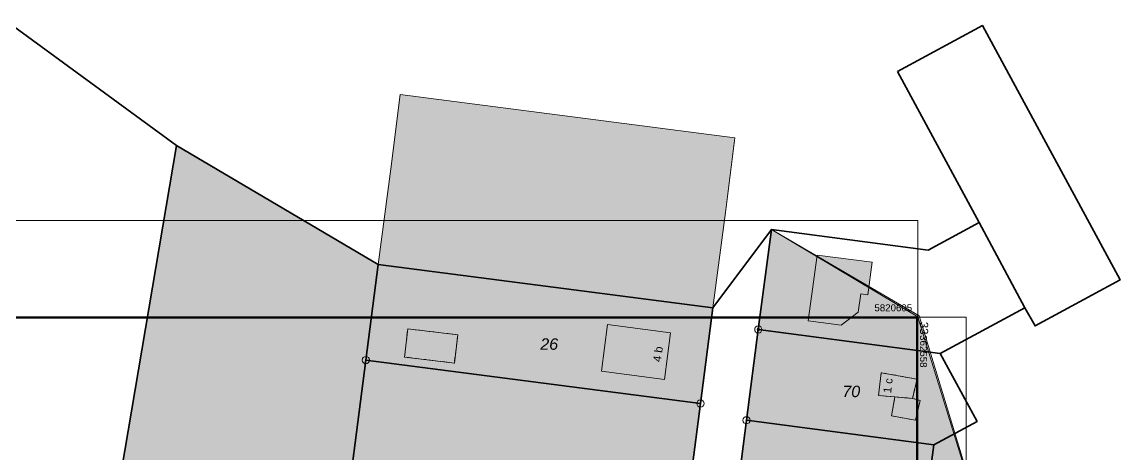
# Model space of a CAD drawing. Header units: inches. Extents: x -769 to 2065, y -580 to 2254.
# Drawn here: x 287 to 932, y 1053 to 1307 of the extents above; entities that cross this region are included whole.
import ezdxf

# ---------------------------------------------------------------- set-up
doc = ezdxf.new("R2010")
doc.units = ezdxf.units.IN
doc.header["$MEASUREMENT"] = 0
doc.layers.add('Layer 1', color=7, linetype='Continuous')

# ---------------------------------------------------------------- blocks, each defined once
blk = doc.blocks.new('block 3')
at = {"layer": 'Layer 1', "true_color": 0xfce0e0}
h = blk.add_hatch(color=254, dxfattribs=at)
h.dxf.hatch_style = 2
h.paths.add_polyline_path([(509.18, 1264.71), (705.94, 1239.16), (700.42, 1195.33), (692.98, 1139.23), (685.73, 1083.04), (489.04, 1108.6), (496.31, 1164.76), (503.69, 1221.06)])
at = {"layer": 'Layer 1', "true_color": 0xf2e2c9}
h = blk.add_hatch(color=254, dxfattribs=at)
h.dxf.hatch_style = 2
h.paths.add_polyline_path([(489.04, 1108.6), (475.16, 1000.8), (450.54, 1004.43), (390.58, 1014.92), (343.18, 1031.22), (377.7, 1234.82), (496.31, 1164.76)])
at = {"layer": 'Layer 1', "true_color": 0xfce0e0}
h = blk.add_hatch(color=254, dxfattribs=at)
h.dxf.hatch_style = 2
h.paths.add_polyline_path([(804.07, 840.64), (744.15, 908.64), (698.28, 960.7), (703.86, 1002.9), (712.85, 1073.16), (719.77, 1126.56), (727.44, 1185.44), (813.57, 1133.91), (882.73, 909.87)])
at = {"layer": 'Layer 1', "true_color": 0xfff7db}
h = blk.add_hatch(color=7, dxfattribs=at)
h.dxf.hatch_style = 2
h.paths.add_polyline_path([(489.04, 1108.6), (685.73, 1083.04), (677.19, 1016.6), (653.31, 1019.83), (647.91, 977.75), (671.81, 974.72), (670.38, 963.7), (475.09, 999.92), (475.16, 1000.8)])
at = {"layer": 'Layer 1', "lineweight": 0}
for points in [[(509.18, 1264.71), (705.94, 1239.16), (700.42, 1195.33), (692.98, 1139.23), (685.73, 1083.04), (489.04, 1108.6), (496.31, 1164.76), (503.69, 1221.06), (509.18, 1264.71)], [(489.04, 1108.6), (475.16, 1000.8), (450.54, 1004.43), (390.58, 1014.92), (343.18, 1031.22), (377.7, 1234.82), (496.31, 1164.76), (489.04, 1108.6)], [(804.07, 840.64), (744.15, 908.64), (698.28, 960.7), (703.86, 1002.9), (712.85, 1073.16), (719.77, 1126.56), (727.44, 1185.44), (813.57, 1133.91), (882.73, 909.87), (804.07, 840.64)], [(489.04, 1108.6), (685.73, 1083.04), (677.19, 1016.6), (653.31, 1019.83), (647.91, 977.75), (671.81, 974.72), (670.38, 963.7), (475.09, 999.92), (475.16, 1000.8), (489.04, 1108.6)]]:
    blk.add_lwpolyline(points, dxfattribs=at)
blk = doc.blocks.new('block 4')
at = {"layer": 'Layer 1', "color": 253, "lineweight": 18, "true_color": 0xb2b2b2}
for points in [[(224.23, 995.47), (231.33, 1039), (227.61, 1039.83), (179.27, 1051.95), (226.41, 1345.43), (377.7, 1234.82), (343.18, 1031.22), (390.58, 1014.92), (450.54, 1004.43), (444.61, 969.46), (421.53, 970.94), (224.23, 995.47)], [(509.18, 1264.71), (705.94, 1239.16), (700.42, 1195.33), (692.98, 1139.23), (685.73, 1083.04), (489.04, 1108.6), (496.31, 1164.76), (503.69, 1221.06), (509.18, 1264.71)], [(489.04, 1108.6), (475.16, 1000.8), (450.54, 1004.43), (390.58, 1014.92), (343.18, 1031.22), (377.7, 1234.82), (496.31, 1164.76), (489.04, 1108.6)], [(719.77, 1126.56), (712.85, 1073.16), (703.86, 1002.9), (698.28, 960.7), (670.09, 961.51), (670.38, 963.7), (671.81, 974.72), (677.19, 1016.6), (685.73, 1083.04), (692.98, 1139.23), (727.44, 1185.44), (719.77, 1126.56)], [(804.07, 840.64), (744.15, 908.64), (698.28, 960.7), (703.86, 1002.9), (712.85, 1073.16), (719.77, 1126.56), (727.44, 1185.44), (814.29, 1134.64), (882.73, 909.87), (804.07, 840.64)], [(489.04, 1108.6), (685.73, 1083.04), (677.19, 1016.6), (653.31, 1019.83), (647.91, 977.75), (671.81, 974.72), (670.38, 963.7), (475.09, 999.92), (475.16, 1000.8), (489.04, 1108.6)]]:
    blk.add_lwpolyline(points, dxfattribs=at)
blk = doc.blocks.new('block 10')
at = {"layer": 'Layer 1', "true_color": 0xb2b2b2}
h = blk.add_hatch(color=253, dxfattribs=at)
h.dxf.hatch_style = 2
h.paths.add_polyline_path([(754.33, 1170.33), (786.76, 1166.07), (784.22, 1146.91), (780, 1147.45), (778.57, 1136.75), (768.48, 1129.04), (749.18, 1131.59)])
at = {"layer": 'Layer 1', "true_color": 0xe5e5e5}
h = blk.add_hatch(color=254, dxfattribs=at)
h.dxf.hatch_style = 2
h.paths.add_polyline_path([(511.81, 1110.39), (513.68, 1126.98), (543.16, 1123.43), (541.09, 1106.79)])
at = {"layer": 'Layer 1', "true_color": 0xb2b2b2}
h = blk.add_hatch(color=253, dxfattribs=at)
h.dxf.hatch_style = 2
h.paths.add_polyline_path([(631.21, 1129.47), (668.17, 1124.66), (664.58, 1097.26), (627.6, 1102.08)])
h = blk.add_hatch(color=253, dxfattribs=at)
h.dxf.hatch_style = 2
h.paths.add_polyline_path([(800.11, 1086.89), (790.5, 1087.69), (792, 1101.18), (813.09, 1097.33), (810.45, 1086.04)])
h = blk.add_hatch(color=253, dxfattribs=at)
h.dxf.hatch_style = 2
h.paths.add_polyline_path([(800.11, 1086.89), (810.45, 1086.04), (815.02, 1084.88), (812.18, 1073.16), (798.06, 1075.8)])
at = {"layer": 'Layer 1', "lineweight": 0}
for points in [[(754.33, 1170.33), (786.76, 1166.07), (784.22, 1146.91), (780, 1147.45), (778.57, 1136.75), (768.48, 1129.04), (749.18, 1131.59), (754.33, 1170.33)], [(511.81, 1110.39), (513.68, 1126.98), (543.16, 1123.43), (541.09, 1106.79), (511.81, 1110.39)], [(631.21, 1129.47), (668.17, 1124.66), (664.58, 1097.26), (627.6, 1102.08), (631.21, 1129.47)], [(800.11, 1086.89), (790.5, 1087.69), (792, 1101.18), (813.09, 1097.33), (810.45, 1086.04), (800.11, 1086.89)], [(800.11, 1086.89), (810.45, 1086.04), (815.02, 1084.88), (812.18, 1073.16), (798.06, 1075.8), (800.11, 1086.89)]]:
    blk.add_lwpolyline(points, dxfattribs=at)
blk = doc.blocks.new('block 11')
at = {"layer": 'Layer 1', "color": 7, "lineweight": 18, "true_color": 0xffffff}
for points in [[(754.33, 1170.33), (786.76, 1166.07), (784.22, 1146.91), (780, 1147.45), (778.57, 1136.75), (768.48, 1129.04), (749.18, 1131.59), (754.33, 1170.33)], [(513.23, 1122.95), (513.54, 1125.74)], [(513.84, 1126.96), (516.63, 1126.62)], [(518.02, 1126.45), (520.81, 1126.12)], [(522.2, 1125.95), (524.99, 1125.62)], [(526.38, 1125.45), (529.17, 1125.11)], [(530.56, 1124.95), (533.35, 1124.61)], [(534.75, 1124.44), (537.53, 1124.11)], [(538.93, 1123.94), (541.71, 1123.61)], [(543.11, 1123.44), (543.16, 1123.43), (542.82, 1120.7)], [(631.21, 1129.47), (668.17, 1124.66), (664.58, 1097.26), (627.6, 1102.08), (631.21, 1129.47)], [(512.29, 1114.58), (512.6, 1117.37)], [(512.76, 1118.76), (513.07, 1121.55)], [(542.65, 1119.31), (542.3, 1116.52)], [(511.81, 1110.39), (511.81, 1110.39), (512.13, 1113.18)], [(511.81, 1110.39), (511.81, 1110.39)], [(541.61, 1110.95), (541.26, 1108.16)], [(542.13, 1115.13), (541.78, 1112.34)], [(515.99, 1109.88), (513.21, 1110.22)], [(520.17, 1109.36), (517.38, 1109.71)], [(524.35, 1108.85), (521.57, 1109.19)], [(528.53, 1108.34), (525.74, 1108.68)], [(532.71, 1107.82), (529.93, 1108.16)], [(536.89, 1107.31), (534.1, 1107.65)], [(541.07, 1106.8), (538.28, 1107.14)], [(791.27, 1094.66), (791.58, 1097.42)], [(791.73, 1098.8), (792, 1101.18), (792.37, 1101.11)], [(793.74, 1100.86), (796.47, 1100.36)], [(797.83, 1100.11), (800.56, 1099.62)], [(801.93, 1099.37), (804.66, 1098.87)], [(806.02, 1098.62), (808.75, 1098.12)], [(810.12, 1097.87), (812.85, 1097.37)], [(790.81, 1090.52), (791.12, 1093.28)], [(811.88, 1092.15), (811.25, 1089.45)], [(812.83, 1096.21), (812.2, 1093.5)], [(791.81, 1087.58), (790.5, 1087.69), (790.66, 1089.14)], [(795.96, 1087.24), (793.19, 1087.47)], [(800.11, 1086.89), (800.11, 1086.89), (797.34, 1087.12)], [(799.31, 1082.56), (799.84, 1085.45)], [(800.11, 1086.89), (800.11, 1086.89)], [(800.11, 1086.89), (800.11, 1086.89), (803.03, 1086.65)], [(800.11, 1086.89), (800.11, 1086.89)], [(804.26, 1086.54), (801.49, 1086.78)], [(804.49, 1086.53), (807.41, 1086.29)], [(808.41, 1086.21), (805.64, 1086.44)], [(808.87, 1086.17), (810.45, 1086.04), (811.76, 1085.71)], [(810.93, 1088.1), (810.45, 1086.04), (809.79, 1086.1)], [(813.18, 1085.35), (815.02, 1084.88), (814.77, 1083.88)], [(798.51, 1078.24), (799.04, 1081.12)], [(813.39, 1078.17), (812.7, 1075.32)], [(799.95, 1075.45), (798.06, 1075.8), (798.25, 1076.79)], [(804.28, 1074.64), (801.4, 1075.18)], [(808.6, 1073.83), (805.72, 1074.37)], [(812.36, 1073.9), (812.18, 1073.16), (810.04, 1073.56)]]:
    blk.add_lwpolyline(points, dxfattribs=at)
blk = doc.blocks.new('block 13')
at = {"layer": 'Layer 1', "color": 7, "true_color": 0xffffff, "attachment_point": 7}
for s, insert, char_height, rotation in [('\\fArialP61|b0|i0|c0|p34;\\W1;4 b', (662.58, 1107.21), 4.7055, 82.51924), ('\\fArialP61|b0|i0|c0|p34;\\W1;1 c', (797.9, 1088.96), 4.6941, 83.65992)]:
    blk.add_mtext(s, dxfattribs=dict(at, insert=insert, char_height=char_height, rotation=rotation))
blk = doc.blocks.new('block 17')
at = {"layer": 'Layer 1', "color": 7, "lineweight": 35, "true_color": 0xffffff}
for points in [[(343.18, 1031.22), (390.58, 1014.92), (450.54, 1004.43), (444.61, 969.46), (421.53, 970.94), (224.23, 995.47), (231.33, 1039), (227.61, 1039.83), (179.27, 1051.95), (226.41, 1345.43), (377.7, 1234.82), (343.18, 1031.22)], [(801.69, 1278.26), (851.49, 1305.24), (932.42, 1155.7), (882.52, 1128.68), (876.54, 1139.34), (849.57, 1189.5), (801.69, 1278.26)], [(343.18, 1031.22), (377.7, 1234.82), (496.31, 1164.76), (489.04, 1108.6), (475.16, 1000.8), (450.54, 1004.43), (390.58, 1014.92), (343.18, 1031.22)], [(719.77, 1126.56), (727.44, 1185.44), (819.58, 1173.29), (849.57, 1189.5), (876.54, 1139.34), (826.75, 1112.5), (719.77, 1126.56)], [(719.77, 1126.56), (712.85, 1073.16), (703.86, 1002.9), (698.28, 960.7), (670.09, 961.51), (670.38, 963.7), (671.81, 974.72), (677.19, 1016.6), (685.73, 1083.04), (692.98, 1139.23), (727.44, 1185.44), (719.77, 1126.56)], [(685.73, 1083.04), (489.04, 1108.6), (496.31, 1164.76), (692.98, 1139.23), (685.73, 1083.04)], [(822.87, 1058.71), (712.85, 1073.16), (719.77, 1126.56), (826.75, 1112.5), (848.34, 1072.49), (822.87, 1058.71)], [(489.04, 1108.6), (685.73, 1083.04), (677.19, 1016.6), (653.31, 1019.83), (647.91, 977.75), (671.81, 974.72), (670.38, 963.7), (475.09, 999.92), (475.16, 1000.8), (489.04, 1108.6)], [(712.85, 1073.16), (822.87, 1058.71), (813.57, 988.48), (703.86, 1002.9), (712.85, 1073.16)]]:
    blk.add_lwpolyline(points, dxfattribs=at)
at = {"layer": 'Layer 1', "color": 7, "true_color": 0xffffff, "char_height": 6.7323, "attachment_point": 7}
for s, insert in [('\\fArialP62|b0|i1|c0|p34;\\W1;26', (591.63, 1114.53)), ('\\fArialP62|b0|i1|c0|p34;\\W1;70', (769.21, 1086.71))]:
    blk.add_mtext(s, dxfattribs=dict(at, insert=insert))
blk = doc.blocks.new('block 18')
at = {"layer": 'Layer 1', "true_color": 0xffffff}
h = blk.add_hatch(color=7, dxfattribs=at)
h.dxf.hatch_style = 2
edge = h.paths.add_edge_path()
edge.add_spline(control_points=[(720.48, 1126.56), (720.48, 1126.96), (720.17, 1127.27), (719.77, 1127.27), (719.38, 1127.27), (719.07, 1126.96), (719.07, 1126.56), (719.07, 1126.17), (719.38, 1125.86), (719.77, 1125.86), (720.17, 1125.86), (720.48, 1126.17), (720.48, 1126.56)], knot_values=[0, 0, 0, 0, 1, 1, 1, 2, 2, 2, 3, 3, 3, 4, 4, 4, 4], degree=3, periodic=1)
at = {"layer": 'Layer 1', "lineweight": 0}
for points in [[(721.9, 1126.56), (721.9, 1127.74), (720.95, 1128.69), (719.77, 1128.69), (718.6, 1128.69), (717.65, 1127.74), (717.65, 1126.56), (717.65, 1125.39), (718.6, 1124.44), (719.77, 1124.44), (720.95, 1124.44), (721.9, 1125.39), (721.9, 1126.56)], [(720.48, 1126.56), (720.48, 1126.96), (720.17, 1127.27), (719.77, 1127.27), (719.38, 1127.27), (719.07, 1126.96), (719.07, 1126.56), (719.07, 1126.17), (719.38, 1125.86), (719.77, 1125.86), (720.17, 1125.86), (720.48, 1126.17), (720.48, 1126.56)], [(491.16, 1108.6), (491.16, 1109.77), (490.21, 1110.72), (489.04, 1110.72), (487.86, 1110.72), (486.91, 1109.77), (486.91, 1108.6), (486.91, 1107.42), (487.86, 1106.47), (489.04, 1106.47), (490.21, 1106.47), (491.16, 1107.42), (491.16, 1108.6)], [(687.86, 1083.04), (687.86, 1084.21), (686.91, 1085.17), (685.73, 1085.17), (684.56, 1085.17), (683.61, 1084.21), (683.61, 1083.04), (683.61, 1081.87), (684.56, 1080.92), (685.73, 1080.92), (686.91, 1080.92), (687.86, 1081.87), (687.86, 1083.04)], [(714.98, 1073.16), (714.98, 1074.34), (714.02, 1075.29), (712.85, 1075.29), (711.68, 1075.29), (710.72, 1074.34), (710.72, 1073.16), (710.72, 1071.99), (711.68, 1071.04), (712.85, 1071.04), (714.02, 1071.04), (714.98, 1071.99), (714.98, 1073.16)]]:
    blk.add_open_spline(points, degree=3, knots=[0, 0, 0, 0, 1, 1, 1, 2, 2, 2, 3, 3, 3, 4, 4, 4, 4], dxfattribs=at)
at = {"layer": 'Layer 1', "color": 7, "lineweight": 18, "true_color": 0xffffff}
for points in [[(491.16, 1108.6), (491.16, 1109.77), (490.21, 1110.72), (489.04, 1110.72), (487.86, 1110.72), (486.91, 1109.77), (486.91, 1108.6), (486.91, 1107.42), (487.86, 1106.47), (489.04, 1106.47), (490.21, 1106.47), (491.16, 1107.42), (491.16, 1108.6)], [(687.86, 1083.04), (687.86, 1084.21), (686.91, 1085.17), (685.73, 1085.17), (684.56, 1085.17), (683.61, 1084.21), (683.61, 1083.04), (683.61, 1081.87), (684.56, 1080.92), (685.73, 1080.92), (686.91, 1080.92), (687.86, 1081.87), (687.86, 1083.04)], [(714.98, 1073.16), (714.98, 1074.34), (714.02, 1075.29), (712.85, 1075.29), (711.68, 1075.29), (710.72, 1074.34), (710.72, 1073.16), (710.72, 1071.99), (711.68, 1071.04), (712.85, 1071.04), (714.02, 1071.04), (714.98, 1071.99), (714.98, 1073.16)]]:
    blk.add_open_spline(points, degree=3, knots=[0, 0, 0, 0, 1, 1, 1, 2, 2, 2, 3, 3, 3, 4, 4, 4, 4], dxfattribs=at)
blk = doc.blocks.new('block 2')
at = {"layer": 'Layer 1', "lineweight": 0}
blk.add_lwpolyline([(28.35, 130.4), (813.57, 130.4), (813.57, 1133.91), (28.35, 1133.91), (28.35, 130.4)], dxfattribs=at)
at = {"layer": 'Layer 1'}
for name in ['block 3', 'block 4', 'block 10', 'block 11', 'block 13', 'block 17', 'block 18']:
    blk.add_blockref(name, (0, 0), dxfattribs=at)
blk = doc.blocks.new('block 20')
at = {"layer": 'Layer 1', "lineweight": 0}
blk.add_lwpolyline([(28.35, 1190.55), (813.54, 1190.55), (813.54, 1133.86), (28.35, 1133.86), (28.35, 1190.55)], dxfattribs=at)
blk.add_lwpolyline([(28.35, 1190.55), (813.54, 1190.55), (813.54, 1133.86), (28.35, 1133.86), (28.35, 1190.55)], dxfattribs=at)
blk = doc.blocks.new('block 21')
at = {"layer": 'Layer 1', "lineweight": 0}
blk.add_lwpolyline([(813.54, 1133.16), (28.35, 1133.16), (28.35, 1133.86), (813.54, 1133.86), (813.54, 1133.16)], dxfattribs=at)
at = {"layer": 'Layer 1', "color": 7, "lineweight": 25, "true_color": 0xffffff}
blk.add_lwpolyline([(813.54, 1133.51), (28.35, 1133.51)], dxfattribs=at)
blk = doc.blocks.new('block 22')
at = {"layer": 'Layer 1', "lineweight": 0}
blk.add_lwpolyline([(813.54, 1133.86), (841.89, 1133.86), (841.89, 127.56), (813.54, 127.56), (813.54, 1133.86)], dxfattribs=at)
blk.add_lwpolyline([(813.54, 1133.86), (841.89, 1133.86), (841.89, 127.56), (813.54, 127.56), (813.54, 1133.86)], dxfattribs=at)
blk = doc.blocks.new('block 23')
at = {"layer": 'Layer 1', "lineweight": 0}
blk.add_lwpolyline([(812.84, 127.56), (812.84, 1133.86), (813.54, 1133.86), (813.54, 127.56), (812.84, 127.56)], dxfattribs=at)
at = {"layer": 'Layer 1', "color": 7, "lineweight": 25, "true_color": 0xffffff}
blk.add_lwpolyline([(813.19, 127.56), (813.19, 1133.86)], dxfattribs=at)

msp = doc.modelspace()

# ---------------------------------------------------------------- block references
at = {"layer": 'Layer 1'}
for name in ['block 2', 'block 20', 'block 21', 'block 23', 'block 22']:
    msp.add_blockref(name, (0, 0), dxfattribs=at)

# ---------------------------------------------------------------- texts
at = {"layer": 'Layer 1', "color": 7, "true_color": 0xffffff, "insert": (788.03, 1137.21), "char_height": 4.08, "attachment_point": 7}
msp.add_mtext('\\fArialP61|b0|i0|c0|p34;\\W1;5820605', dxfattribs=at)
at = {"layer": 'Layer 1', "color": 7, "true_color": 0xffffff, "attachment_point": 7, "rotation": 270}
for s, insert, char_height in [('\\fArialP61|b0|i0|c0|p34;\\W1;33', (814.79, 1131.02), 4.76), ('\\fArialP61|b0|i0|c0|p34;\\W1;362558', (814.79, 1123.24), 4.08)]:
    msp.add_mtext(s, dxfattribs=dict(at, insert=insert, char_height=char_height))

doc.saveas('drawing.dxf')
